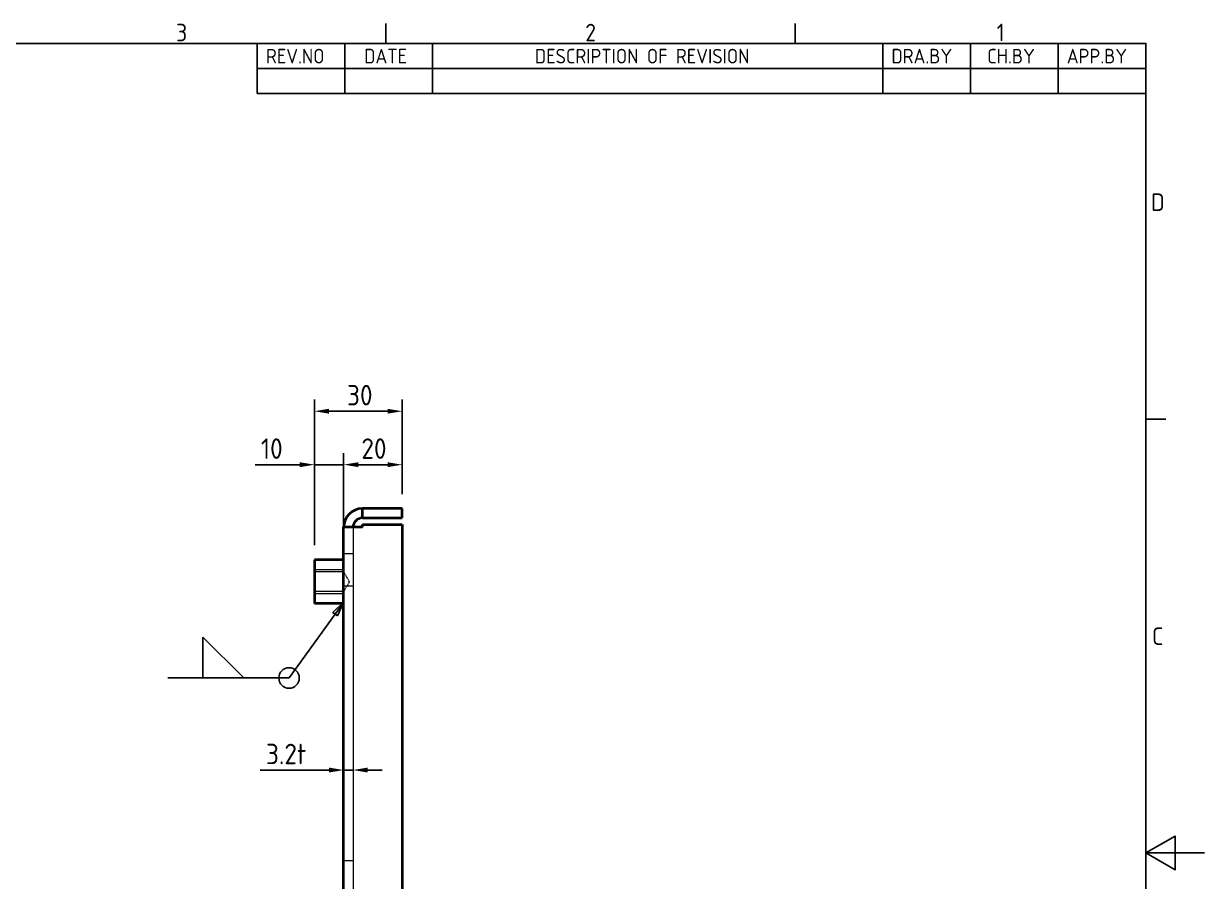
# Model space of a CAD drawing. Header units: millimetres. Extents: x 0 to 840, y 0 to 594.
# Drawn here: x 436.2 to 840, y 287.3 to 580.8 of the extents above; entities that cross this region are included whole.
import ezdxf

# ---------------------------------------------------------------- set-up
doc = ezdxf.new("R2010")
doc.units = ezdxf.units.MM
doc.header["$LTSCALE"] = 2
doc.linetypes.add('DASHED', pattern=[0.2067, 0.1654, -0.0413])
doc.layers.get('0').update_dxf_attribs({"color": 3, "lineweight": 25, "true_color": 0x00ff00})
for name, color, linetype, lineweight, true_color in [('가려진 것(ISO)', 2, 'DASHED', 18, 0xffff00), ('가시적인 것(ISO)', 3, 'Continuous', 40, 0x00ff00), ('기호(ISO)', 5, 'Continuous', 25, 0x0000ff), ('치수(ISO)', 2, 'Continuous', 25, 0xffff00)]:
    doc.layers.add(name, color=color, linetype=linetype, lineweight=lineweight, true_color=true_color)
doc.layers.add('경계(ISO)', color=7, linetype='Continuous', lineweight=25)
doc.styles.add('ISO ProportionalPSTEK', font='isocp.shx')
doc.styles.add('문자 텍스트_PSTEK_POSCO', font='isocp.shx')
doc.styles.add('치수 텍스트_PSTEK_POSCO', font='isocp.shx')
doc.dimstyles.new('치수_PSTEK_POSCO', dxfattribs={"dimscale": 2, "dimtxt": 3.5, "dimasz": 2.5, "dimexe": 2, "dimexo": 2.5, "dimgap": 1, "dimtad": 1, "dimrnd": 1e-08, "dimdsep": 46, "dimtxsty": '치수 텍스트_PSTEK_POSCO', "dimcen": 0.09, "dimdle": 10, "dimclrd": 7, "dimclre": 7, "dimclrt": 2, "dimadec": 1, "dimazin": 2, "dimtfac": 1, "dimtmove": 0, "dimatfit": 3, "dimfxl": 1, "dimtolj": 1, "dimlwd": -1, "dimlwe": -1, "dimarcsym": 0})

# ---------------------------------------------------------------- blocks, each defined once
blk = doc.blocks.new('경계 Default Border')
at = {"layer": '경계(ISO)'}
for p, q in [((280, 287.0000076293945), (280, 290.4000091552734)), ((350, 287.0000076293945), (350, 290.4000091552734)), ((410, 222.7499961853027), (413.4000015258789, 222.7499961853027))]:
    blk.add_line(p, q, dxfattribs=at)
at = {"layer": '경계(ISO)', "flags": 128}
for points in [[(10, 10), (10, 287.0000076293945), (410, 287.0000076293945), (410, 10), (10, 10)], [(420, 148.5000038146973), (410, 148.5000038146973), (415, 151.3867473602295), (415, 145.6132507324219), (410, 148.5000038146973)]]:
    blk.add_lwpolyline(points, dxfattribs=at)
at = {"layer": '경계(ISO)', "color": 2, "true_color": 0xffff00, "char_height": 3.00000011920929, "attachment_point": 7, "style": '문자 텍스트_PSTEK_POSCO'}
for s, insert in [('3', (244.1685395229535, 287.3713945155963)), ('2', (314.127739416884, 287.3713945155963)), ('1', (384.4860661041481, 287.4)), ('D', (410.878270202895, 258.3463944559917)), ('C', (411.0445395201643, 184.0963944559917))]:
    blk.add_mtext(s, dxfattribs=dict(at, insert=insert))
blk = doc.blocks.new('리비전 내역')
at = {"layer": '기호(ISO)'}
for p, q in [((258, 287.0000076293945), (410, 287.0000076293945)), ((258, 287.0000076293945), (258, 282.7200076293945)), ((273, 287.0000076293945), (273, 282.7200076293945)), ((288, 287.0000076293945), (288, 282.7200076293945)), ((365, 287.0000076293945), (365, 282.7200076293945)), ((380, 287.0000076293945), (380, 282.7200076293945)), ((395, 287.0000076293945), (395, 282.7200076293945)), ((410, 287.0000076293945), (410, 282.7200076293945)), ((258, 282.7200076293945), (410, 282.7200076293945)), ((258, 282.7200076293945), (258, 278.4400076293945)), ((273, 282.7200076293945), (273, 278.4400076293945)), ((288, 282.7200076293945), (288, 278.4400076293945)), ((365, 282.7200076293945), (365, 278.4400076293945)), ((380, 282.7200076293945), (380, 278.4400076293945)), ((395, 282.7200076293945), (395, 278.4400076293945)), ((410, 282.7200076293945), (410, 278.4400076293945)), ((258, 278.4400076293945), (410, 278.4400076293945))]:
    blk.add_line(p, q, dxfattribs=at)
at = {"layer": '기호(ISO)', "color": 2, "true_color": 0xffff00, "char_height": 2.5, "attachment_point": 7, "style": 'ISO ProportionalPSTEK'}
for s, insert in [('REV.NO', (259.5271157026291, 283.5831900503393)), ('DATE', (276.3142317728366, 283.5831900503393)), ('DESCRIPTION OF REVISION', (305.5070204333629, 283.5831900503393)), ('DRA.BY', (366.4757339553204, 283.5831900503393)), ('CH.BY', (382.8642915086117, 283.5831900503393)), ('APP.BY', (396.4777339604404, 283.5831900503393))]:
    blk.add_mtext(s, dxfattribs=dict(at, insert=insert))
blk = doc.blocks.new('*D35')
at = {"layer": 'Defpoints', "color": 0, "transparency": 16777216}
for p in [(565.623560440987, 448.1637420371891), (565.623560440987, 414.839708232368), (535.6235604409737, 397.339708232368)]:
    blk.add_point(p, dxfattribs=at)
at = {"layer": '치수(ISO)', "color": 7, "transparency": 16777216}
for p, q in [((535.6235604409737, 402.339708232368), (535.6235604409737, 452.1637420371891)), ((565.623560440987, 419.839708232368), (565.623560440987, 452.1637420371891)), ((540.6235604409737, 448.1637420371891), (560.623560440987, 448.1637420371891))]:
    blk.add_line(p, q, dxfattribs=at)
for points in [[(540.6235604409737, 448.9970753705224), (540.6235604409737, 447.3304087038558), (535.6235604409737, 448.1637420371891)], [(560.623560440987, 448.9970753705224), (560.623560440987, 447.3304087038558), (565.623560440987, 448.1637420371891)]]:
    blk.add_solid(points, dxfattribs=at)
at = {"layer": '치수(ISO)', "color": 2, "transparency": 16777216, "insert": (546.7708045354685, 453.6637420371891), "char_height": 7, "attachment_point": 4, "style": '치수 텍스트_PSTEK_POSCO'}
blk.add_mtext('\\A1;30', dxfattribs=at)
blk = doc.blocks.new('*D36')
at = {"layer": 'Defpoints', "color": 0, "transparency": 16777216}
for p in [(565.623560440987, 429.8697747291782), (565.623560440987, 414.839708232368), (545.6235604409867, 408.4397082323679)]:
    blk.add_point(p, dxfattribs=at)
at = {"layer": '치수(ISO)', "color": 7, "transparency": 16777216}
for p, q in [((545.6235604409867, 413.4397082323679), (545.6235604409867, 433.8697747291782)), ((565.623560440987, 419.839708232368), (565.623560440987, 433.8697747291782)), ((550.6235604409867, 429.8697747291782), (560.623560440987, 429.8697747291782))]:
    blk.add_line(p, q, dxfattribs=at)
for points in [[(550.6235604409867, 430.7031080625115), (550.6235604409867, 429.0364413958449), (545.6235604409867, 429.8697747291782)], [(560.623560440987, 430.7031080625115), (560.623560440987, 429.0364413958449), (565.623560440987, 429.8697747291782)]]:
    blk.add_solid(points, dxfattribs=at)
at = {"layer": '치수(ISO)', "color": 2, "transparency": 16777216, "insert": (551.6819265827191, 435.3704637055562), "char_height": 7, "attachment_point": 4, "style": '치수 텍스트_PSTEK_POSCO'}
blk.add_mtext('\\A1;20', dxfattribs=at)
blk = doc.blocks.new('*D37')
at = {"layer": 'Defpoints', "color": 0, "transparency": 16777216}
for p in [(535.6235604409737, 429.8697747291782), (535.6235604409737, 397.339708232368), (545.6235604409737, 397.339708232368)]:
    blk.add_point(p, dxfattribs=at)
at = {"layer": '치수(ISO)', "color": 7, "transparency": 16777216}
for p, q in [((535.6235604409737, 402.339708232368), (535.6235604409737, 433.8697747291782)), ((545.6235604409737, 402.339708232368), (545.6235604409737, 433.8697747291782)), ((530.6235604409737, 429.8697747291782), (515.3180486299501, 429.8697747291782)), ((545.6235604409737, 429.8697747291782), (535.6235604409737, 429.8697747291782)), ((550.6235604409737, 429.8697747291782), (555.6235604409737, 429.8697747291782))]:
    blk.add_line(p, q, dxfattribs=at)
for points in [[(530.6235604409737, 430.7031080625115), (530.6235604409737, 429.0364413958449), (535.6235604409737, 429.8697747291782)], [(550.6235604409737, 430.7031080625115), (550.6235604409737, 429.0364413958449), (545.6235604409737, 429.8697747291782)]]:
    blk.add_solid(points, dxfattribs=at)
at = {"layer": '치수(ISO)', "color": 2, "transparency": 16777216, "insert": (517.31804862995, 435.3697747291782), "char_height": 7, "attachment_point": 4, "style": '치수 텍스트_PSTEK_POSCO'}
blk.add_mtext('\\A1;10', dxfattribs=at)
blk = doc.blocks.new('*D38')
at = {"layer": 'Defpoints', "color": 0, "transparency": 16777216}
for p in [(545.6235604409867, 367.452598697305), (548.8235604409867, 367.4525986973049), (548.8235604409867, 325.3743514856724)]:
    blk.add_point(p, dxfattribs=at)
at = {"layer": '치수(ISO)', "color": 7, "transparency": 16777216}
for p, q in [((540.6235604409867, 325.3743514856724), (517.0690338216552, 325.3743514856724)), ((548.8235604409867, 325.3743514856724), (545.6235604409867, 325.3743514856724)), ((553.8235604409867, 325.3743514856724), (558.8235604409867, 325.3743514856724))]:
    blk.add_line(p, q, dxfattribs=at)
for points in [[(540.6235604409867, 326.2076848190057), (540.6235604409867, 324.5410181523391), (545.6235604409867, 325.3743514856724)], [(553.8235604409867, 326.2076848190057), (553.8235604409867, 324.5410181523391), (548.8235604409867, 325.3743514856724)]]:
    blk.add_solid(points, dxfattribs=at)
at = {"layer": '치수(ISO)', "color": 2, "transparency": 16777216, "insert": (519.0690338216552, 330.8750404620503), "char_height": 7, "attachment_point": 4, "style": '치수 텍스트_PSTEK_POSCO'}
blk.add_mtext('\\A1;3.2t', dxfattribs=at)
blk = doc.blocks.new('용접 기호 식별자1')
at = {"layer": '기호(ISO)', "color": 7}
for p, q in [((272.8117802204933, 191.398884833793), (270.9440740521036, 189.6634674002749)), ((271.3496430265644, 189.3710399614891), (272.8117802204933, 191.398884833793)), ((271.7552120010251, 189.0786125227033), (272.8117802204933, 191.398884833793)), ((271.3496430265644, 189.3710399614891), (263.4702677379804, 178.4430977394753)), ((270.9440740521036, 189.6634674002749), (271.7552120010251, 189.0786125227033)), ((263.4702677364804, 178.4430977394753), (242.720267886992, 178.4430977394753))]:
    blk.add_line(p, q, dxfattribs=at)
at = {"layer": '기호(ISO)'}
for p, q in [((255.7202677677828, 178.4430977394753), (248.720267886992, 185.443097620266)), ((248.720267886992, 185.443097620266), (248.720267886992, 178.4430977394753)), ((248.720267886992, 178.4430977394753), (255.7202677677828, 178.4430977394753))]:
    blk.add_line(p, q, dxfattribs=at)
at = {"layer": '기호(ISO)', "color": 7, "flags": 128}
blk.add_lwpolyline([(271.7552185058594, 189.0786170959473), (272.8117752075195, 191.3988876342773), (270.9440803527832, 189.6634674072266), (271.7552185058594, 189.0786170959473)], dxfattribs=at)
at = {"layer": '기호(ISO)'}
blk.add_circle((263.4702677379804, 178.4430977394753), 1.749999970197678, dxfattribs=at)
at = {"layer": '기호(ISO)', "color": 7}
blk.add_solid([(271.7552185058594, 189.0786170959473), (272.8117752075195, 191.3988876342773), (270.9440803527832, 189.6634674072266), (271.7552185058594, 189.0786170959473)], dxfattribs=at)

msp = doc.modelspace()

# ---------------------------------------------------------------- linework, layer by layer
at = {"layer": '가려진 것(ISO)'}
for p, q in [((548.8235604409866, 408.4397082323679), (548.8235604409866, 169.2397082323679)), ((548.8235604409824, 399.3397082323679), (545.6235604409824, 399.3397082323679)), ((545.6235604409737, 393.8397082323679), (535.6235604409737, 393.8397082323679)), ((545.6235604409737, 393.1632082323679), (535.6235604409737, 393.1632082323679)), ((547.6205207083118, 389.839708232368), (545.6235604409737, 393.1632082323679)), ((547.6205207083118, 389.839708232368), (545.6235604409737, 386.5162082323679)), ((548.8235604409824, 388.3397082323679), (545.6235604409824, 388.3397082323679)), ((545.6235604409737, 386.5162082323679), (535.6235604409737, 386.5162082323679)), ((535.6235604409737, 385.839708232368), (545.6235604409737, 385.839708232368)), ((548.8235604409824, 294.3397082323679), (545.6235604409824, 294.3397082323679))]:
    msp.add_line(p, q, dxfattribs=at)
at = {"layer": '가시적인 것(ISO)'}
for p, q in [((565.6235604409869, 414.839708232368), (552.0235604409869, 414.839708232368)), ((552.0235604409869, 411.639708232368), (552.0235604409869, 414.839708232368)), ((565.6235604409869, 411.639708232368), (565.6235604409869, 414.839708232368)), ((552.0235604409886, 408.4397082323679), (545.6235604409867, 408.4397082323679)), ((545.6235604409867, 169.2397082323679), (545.6235604409867, 408.4397082323679)), ((552.0235604409869, 411.639708232368), (565.6235604409869, 411.639708232368)), ((552.0235604409886, 408.4397082323679), (552.0235604409886, 409.3769665325709)), ((552.0235604409886, 409.3769665325709), (565.6235604409885, 409.3769665325709)), ((565.6235604409885, 409.3769665325709), (565.6235604409885, 168.3024499321649)), ((535.6235604409737, 397.339708232368), (535.6235604409737, 382.339708232368)), ((545.6235604409737, 397.339708232368), (535.6235604409737, 397.339708232368)), ((545.6235604409737, 382.339708232368), (535.6235604409737, 382.339708232368))]:
    msp.add_line(p, q, dxfattribs=at)
for radius in [6.399999999999988, 3.20000000000001]:
    msp.add_arc((552.0235604409867, 408.4397082323679), radius, 90, 180, dxfattribs=at)

# ---------------------------------------------------------------- block references
at = {"xscale": 2, "yscale": 2, "zscale": 2}
msp.add_blockref('경계 Default Border', (0, 0), dxfattribs=at)
at = {"layer": '기호(ISO)', "xscale": 2, "yscale": 2, "zscale": 2}
for name in ['리비전 내역', '용접 기호 식별자1']:
    msp.add_blockref(name, (0, 0), dxfattribs=at)

# ---------------------------------------------------------------- dimensions: what is measured, and where the dimension line sits
at = {"layer": '치수(ISO)', "color": 7}
for base, p1, picture, middle in [((565.623560440987, 448.1637420371891), (535.6235604409737, 397.339708232368), '*D35', (550.6235604409803, 448.1637420371891)), ((565.623560440987, 429.8697747291782), (545.6235604409867, 408.4397082323679), '*D36', (555.6235604409868, 429.8697747291782))]:
    dim = msp.add_linear_dim(base=base, p1=p1, p2=(565.623560440987, 414.839708232368), dimstyle='치수_PSTEK_POSCO', override={"dimdec": 2, "dimtp": 0, "dimtm": -0, "dimtdec": 2, "dimtofl": 0, "dimatfit": 1}, dxfattribs=at)
    dim.commit()
    dim.dimension.update_dxf_attribs({"geometry": picture, "text_midpoint": middle, "dimtype": 160})
dim = msp.add_linear_dim(base=(535.6235604409737, 429.8697747291782), p1=(545.6235604409737, 397.339708232368), p2=(535.6235604409737, 397.339708232368), angle=180, dimstyle='치수_PSTEK_POSCO', override={"dimdec": 2, "dimtp": 0, "dimtm": -0, "dimtdec": 2, "dimtofl": 1, "dimatfit": 1}, dxfattribs=at)
dim.commit()
dim.dimension.update_dxf_attribs({"geometry": '*D37', "text_midpoint": (520.4708045354619, 429.8697747291782), "dimtype": 160})
dim = msp.add_linear_dim(base=(548.8235604409867, 325.3743514856724), p1=(545.6235604409867, 367.452598697305), p2=(548.8235604409867, 367.4525986973049), text='<>t', dimstyle='치수_PSTEK_POSCO', override={"dimdec": 2, "dimse1": 1, "dimse2": 1, "dimtp": 0, "dimtm": -0, "dimtdec": 2, "dimtofl": 1, "dimatfit": 1}, dxfattribs=at)
dim.commit()
dim.dimension.update_dxf_attribs({"geometry": '*D38', "text_midpoint": (526.0690338216552, 325.3743514856724), "dimtype": 160})

doc.saveas('drawing.dxf')
